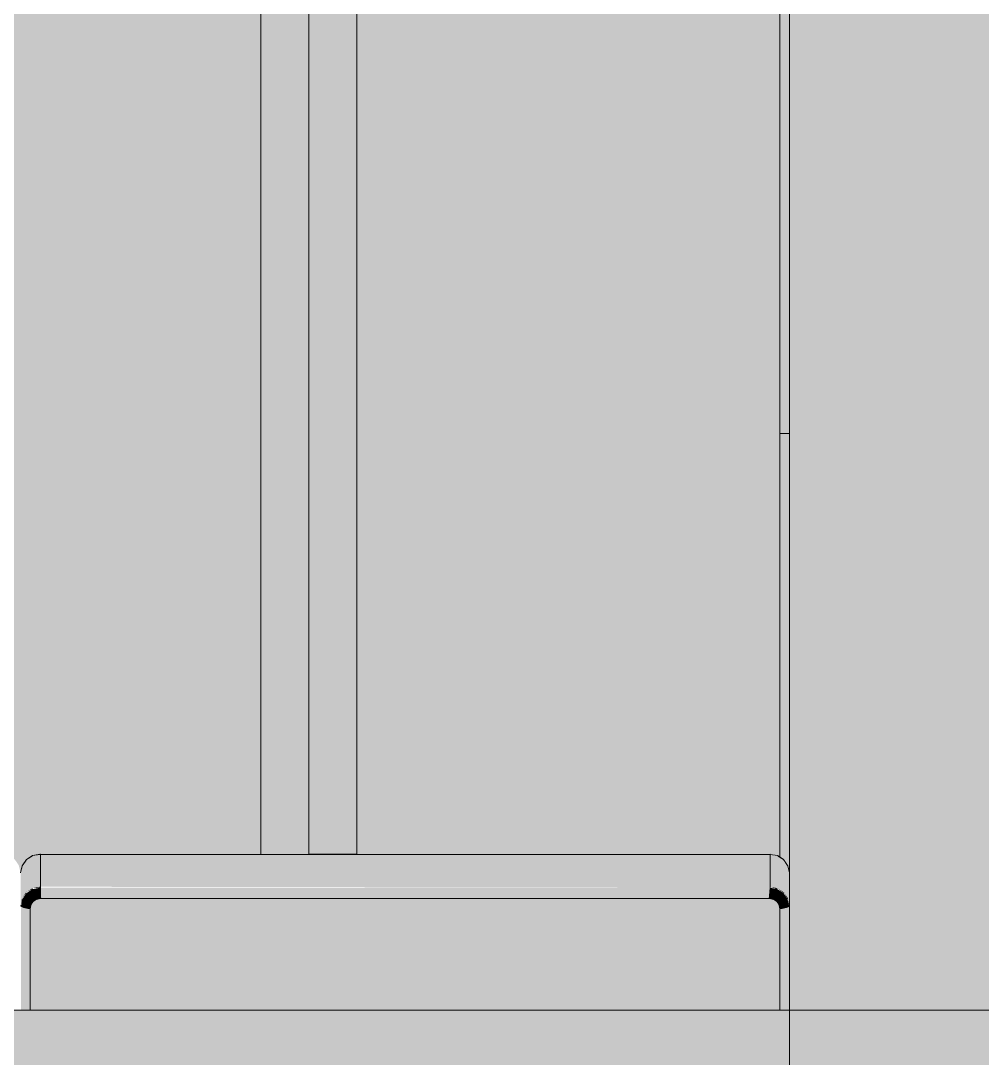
# Model space of a CAD drawing. Header units: centimetres. Extents: x -4381 to 5639, y -3920 to 4826.
# Drawn here: x 75.817 to 76.818, y 10.568 to 11.647 of the extents above; entities that cross this region are included whole.
import ezdxf
from ezdxf.xclip import XClip

# ---------------------------------------------------------------- set-up
doc = ezdxf.new("R2010")
doc.units = ezdxf.units.CM
doc.header["$MEASUREMENT"] = 0
doc.header["$XCLIPFRAME"] = 0
doc.set_wipeout_variables(frame=1)
doc.linetypes.add('Wipeout_Contour', pattern=[100, 0, -100])
for name, color, linetype in [('01- MOBILIER', 7, 'Continuous'), ('Dalles', 7, 'Continuous'), ('Drawing & Figure', 7, 'Continuous'), ('Structural - Bearing', 7, 'Continuous')]:
    doc.layers.add(name, color=color, linetype=linetype)
for name, color, linetype, lineweight in [('01- MOBILIER_Pen_No__1', 7, 'Continuous', 5), ('01- MOBILIER_Pen_No__101', 252, 'Continuous', 5), ('01- MOBILIER_Pen_No__18', 9, 'Continuous', 5), ('01- MOBILIER_Pen_No__2', 8, 'Continuous', 5), ('01- MOBILIER_Pen_No__7', 7, 'Continuous', 5), ('0_Pen_No__1', 7, 'Continuous', 5), ('0_Pen_No__2', 8, 'Continuous', 5), ('Dalles_Pen_No__1', 7, 'Continuous', 5), ('Structural - Bearing_Pen_No__1', 7, 'Continuous', 5), ('Structural - Bearing_Pen_No__18', 9, 'Continuous', 5)]:
    doc.layers.add(name, color=color, linetype=linetype, lineweight=lineweight)
for name, color, linetype, lineweight, true_color in [('01- MOBILIER_Pen_No__102', 7, 'Continuous', 5, 0xcccccc), ('01- MOBILIER_Pen_No__119', 7, 'Continuous', 5, 0xdecbcb), ('01- MOBILIER_Pen_No__186', 7, 'Continuous', 5, 0xe8e8e8), ('01- MOBILIER_Pen_No__62', 7, 'Continuous', 5, 0xaaaaaa), ('Dalles_Pen_No__178', 7, 'Continuous', 5, 0xbda888), ('Structural - Bearing_Pen_No__102', 7, 'Continuous', 5, 0xcccccc), ('Structural - Bearing_Pen_No__112', 7, 'Continuous', 5, 0xd5aaaa), ('Structural - Bearing_Pen_No__178', 7, 'Continuous', 5, 0xbda888)]:
    doc.layers.add(name, color=color, linetype=linetype, lineweight=lineweight, true_color=true_color)

# ---------------------------------------------------------------- blocks, each defined once
blk = doc.blocks.new('Drawing_10_10', base_point=(-363.0919, 10.6179))
at = {"color": 254, "linetype": 'Wipeout_Contour', "lineweight": 0, "ltscale": 463.997984}
blk.add_wipeout([(76.6069, 11.2179), (76.6069, 10.7772), (76.6108, 10.7747), (76.615, 10.7685), (76.6169, 10.7606), (76.6169, 11.2179)], dxfattribs=at).dxf.layer = '01- MOBILIER'
at = {"color": 254, "linetype": 'Wipeout_Contour', "lineweight": 0, "ltscale": 306.311475}
blk.add_wipeout([(75.8184, 10.7512), (75.8184, 10.768), (75.8169, 10.7606), (75.8169, 10.7438)], dxfattribs=at).dxf.layer = '01- MOBILIER'
at = {"color": 254, "linetype": 'Wipeout_Contour', "lineweight": 0, "ltscale": 309.969288}
blk.add_wipeout([(76.9169, 10.6179), (76.6169, 10.6179), (76.6169, 10.5179), (76.9169, 10.5179)], dxfattribs=at).dxf.layer = 'Structural - Bearing'
at = {"layer": '01- MOBILIER_Pen_No__101', "linetype": 'Continuous', "ltscale": 10}
blk.add_hatch(color=256, dxfattribs=at).paths.add_polyline_path([(75.8184, 10.7512), (75.8184, 10.768), (75.8169, 10.7606), (75.8169, 10.7438)])
at = {"layer": '01- MOBILIER_Pen_No__102', "linetype": 'Continuous', "ltscale": 10}
blk.add_hatch(color=256, dxfattribs=at).paths.add_polyline_path([(76.6069, 11.2179), (76.6069, 10.7772), (76.6108, 10.7747), (76.615, 10.7685), (76.6169, 10.7606), (76.6169, 11.2179)])
at = {"layer": 'Structural - Bearing_Pen_No__178', "linetype": 'Continuous', "ltscale": 10}
blk.add_hatch(color=256, dxfattribs=at).paths.add_polyline_path([(76.9169, 10.6179), (76.6169, 10.6179), (76.6169, 10.5179), (76.9169, 10.5179)])
at = {"color": 254, "linetype": 'Wipeout_Contour', "lineweight": 0, "ltscale": 306.327031}
blk.add_wipeout([(75.8227, 10.7574), (75.8227, 10.7742), (75.8184, 10.768), (75.8184, 10.7512)], dxfattribs=at).dxf.layer = '01- MOBILIER'
at = {"layer": '01- MOBILIER_Pen_No__2', "linetype": 'Continuous', "ltscale": 10}
blk.add_hatch(color=256, dxfattribs=at).paths.add_polyline_path([(75.8227, 10.7574), (75.8227, 10.7742), (75.8184, 10.768), (75.8184, 10.7512)])
at = {"color": 254, "linetype": 'Wipeout_Contour', "lineweight": 0, "ltscale": 306.351757}
blk.add_wipeout([(75.8292, 10.7616), (75.8292, 10.7784), (75.8227, 10.7742), (75.8227, 10.7574)], dxfattribs=at).dxf.layer = '01- MOBILIER'
at = {"color": 254, "linetype": 'Wipeout_Contour', "lineweight": 0, "ltscale": 306.302029}
blk.add_wipeout([(75.8184, 10.7512), (75.8169, 10.7438), (75.8169, 10.7269), (75.8184, 10.7343)], dxfattribs=at).dxf.layer = '01- MOBILIER'
at = {"layer": '01- MOBILIER_Pen_No__101', "linetype": 'Continuous', "ltscale": 10}
blk.add_hatch(color=256, dxfattribs=at).paths.add_polyline_path([(75.8184, 10.7512), (75.8169, 10.7438), (75.8169, 10.7269), (75.8184, 10.7343)])
at = {"layer": '01- MOBILIER_Pen_No__62', "linetype": 'Continuous', "ltscale": 10}
blk.add_hatch(color=256, dxfattribs=at).paths.add_polyline_path([(75.8292, 10.7616), (75.8292, 10.7784), (75.8227, 10.7742), (75.8227, 10.7574)])
at = {"color": 254, "linetype": 'Wipeout_Contour', "lineweight": 0, "ltscale": 306.382228}
blk.add_wipeout([(75.8369, 10.7631), (75.8369, 10.7799), (75.8292, 10.7784), (75.8292, 10.7616)], dxfattribs=at).dxf.layer = '01- MOBILIER'
at = {"color": 254, "linetype": 'Wipeout_Contour', "lineweight": 0, "ltscale": 306.31758}
blk.add_wipeout([(75.8227, 10.7574), (75.8184, 10.7512), (75.8184, 10.7343), (75.8227, 10.7406)], dxfattribs=at).dxf.layer = '01- MOBILIER'
at = {"layer": '01- MOBILIER_Pen_No__119', "linetype": 'Continuous', "ltscale": 10}
blk.add_hatch(color=256, dxfattribs=at).paths.add_polyline_path([(75.8369, 10.7631), (75.8369, 10.7799), (75.8292, 10.7784), (75.8292, 10.7616)])
at = {"layer": '01- MOBILIER_Pen_No__2', "linetype": 'Continuous', "ltscale": 10}
blk.add_hatch(color=256, dxfattribs=at).paths.add_polyline_path([(75.8227, 10.7574), (75.8184, 10.7512), (75.8184, 10.7343), (75.8227, 10.7406)])
at = {"layer": '01- MOBILIER_Pen_No__62', "linetype": 'Continuous', "ltscale": 10}
blk.add_hatch(color=256, dxfattribs=at).paths.add_polyline_path([(75.8292, 10.7784), (75.823, 10.7747)])
at = {"color": 254, "linetype": 'Wipeout_Contour', "lineweight": 0, "ltscale": 229.234425}
blk.add_wipeout([(75.8377, 10.7631), (75.8377, 10.7799), (75.8369, 10.7631)], dxfattribs=at).dxf.layer = '01- MOBILIER'
at = {"color": 254, "linetype": 'Wipeout_Contour', "lineweight": 0, "ltscale": 306.342302}
blk.add_wipeout([(75.8292, 10.7616), (75.8227, 10.7574), (75.8227, 10.7406), (75.8292, 10.7448)], dxfattribs=at).dxf.layer = '01- MOBILIER'
at = {"color": 254, "linetype": 'Wipeout_Contour', "lineweight": 0, "ltscale": 229.458822}
blk.add_wipeout([(75.8184, 10.7343), (75.8169, 10.7269), (75.8187, 10.7335)], dxfattribs=at).dxf.layer = '01- MOBILIER'
at = {"layer": '01- MOBILIER_Pen_No__101', "linetype": 'Continuous', "ltscale": 10}
for points in [[(75.8184, 10.7343), (75.8169, 10.7269), (75.8187, 10.7335)], [(75.8169, 10.6179), (75.8172, 10.7262)]]:
    blk.add_hatch(color=256, dxfattribs=at).paths.add_polyline_path(points)
at = {"layer": '01- MOBILIER_Pen_No__186', "linetype": 'Continuous', "ltscale": 10}
blk.add_hatch(color=256, dxfattribs=at).paths.add_polyline_path([(75.8377, 10.7631), (75.8377, 10.7799), (75.8369, 10.7631)])
at = {"layer": '01- MOBILIER_Pen_No__62', "linetype": 'Continuous', "ltscale": 10}
blk.add_hatch(color=256, dxfattribs=at).paths.add_polyline_path([(75.8292, 10.7616), (75.8227, 10.7574), (75.8227, 10.7406), (75.8292, 10.7448)])
at = {"color": 254, "linetype": 'Wipeout_Contour', "lineweight": 0, "ltscale": 307.903838}
blk.add_wipeout([(76.5969, 10.7631), (76.5969, 10.7799), (75.8377, 10.7799), (75.8377, 10.7631)], dxfattribs=at).dxf.layer = '01- MOBILIER'
at = {"color": 254, "linetype": 'Wipeout_Contour', "lineweight": 0, "ltscale": 229.347114}
blk.add_wipeout([(75.8227, 10.7406), (75.8184, 10.7343), (75.823, 10.7397)], dxfattribs=at).dxf.layer = '01- MOBILIER'
at = {"color": 254, "linetype": 'Wipeout_Contour', "lineweight": 0, "ltscale": 306.267992}
blk.add_wipeout([(75.8172, 10.6179), (75.8198, 10.6179), (75.8198, 10.7248), (75.8172, 10.7262)], dxfattribs=at).dxf.layer = '01- MOBILIER'
at = {"layer": '01- MOBILIER_Pen_No__101', "linetype": 'Continuous', "ltscale": 10}
blk.add_hatch(color=256, dxfattribs=at).paths.add_polyline_path([(75.8172, 10.6179), (75.8198, 10.6179), (75.8198, 10.7248), (75.8172, 10.7262)])
at = {"layer": '01- MOBILIER_Pen_No__102', "linetype": 'Continuous', "ltscale": 10}
blk.add_hatch(color=256, dxfattribs=at).paths.add_polyline_path([(75.8369, 10.7799), (75.8294, 10.7788)])
at = {"layer": '01- MOBILIER_Pen_No__186', "linetype": 'Continuous', "ltscale": 10}
blk.add_hatch(color=256, dxfattribs=at).paths.add_polyline_path([(76.5969, 10.7631), (76.5969, 10.7799), (75.8377, 10.7799), (75.8377, 10.7631)])
at = {"layer": '01- MOBILIER_Pen_No__2', "linetype": 'Continuous', "ltscale": 10}
blk.add_hatch(color=256, dxfattribs=at).paths.add_polyline_path([(75.8227, 10.7406), (75.8184, 10.7343), (75.823, 10.7397)])
at = {"color": 254, "linetype": 'Wipeout_Contour', "lineweight": 0, "ltscale": 309.422289}
blk.add_wipeout([(76.6045, 10.7616), (76.6045, 10.7784), (76.5969, 10.7799), (76.5969, 10.7631)], dxfattribs=at).dxf.layer = '01- MOBILIER'
at = {"color": 254, "linetype": 'Wipeout_Contour', "lineweight": 0, "ltscale": 306.372772}
blk.add_wipeout([(75.8369, 10.7631), (75.8292, 10.7616), (75.8292, 10.7448), (75.8369, 10.7463)], dxfattribs=at).dxf.layer = '01- MOBILIER'
at = {"color": 254, "linetype": 'Wipeout_Contour', "lineweight": 0, "ltscale": 306.253565}
blk.add_wipeout([(75.8187, 10.7335), (75.8172, 10.7262), (75.8198, 10.7248), (75.8212, 10.7314)], dxfattribs=at).dxf.layer = '01- MOBILIER'
at = {"layer": '01- MOBILIER_Pen_No__119', "linetype": 'Continuous', "ltscale": 10}
blk.add_hatch(color=256, dxfattribs=at).paths.add_polyline_path([(75.8369, 10.7631), (75.8292, 10.7616), (75.8292, 10.7448), (75.8369, 10.7463)])
at = {"layer": '01- MOBILIER_Pen_No__186', "linetype": 'Continuous', "ltscale": 10}
for points in [[(76.5969, 10.7799), (75.8377, 10.7802)], [(76.6045, 10.7616), (76.6045, 10.7784), (76.5969, 10.7799), (76.5969, 10.7631)], [(75.8377, 10.7631), (75.8369, 10.7463)]]:
    blk.add_hatch(color=256, dxfattribs=at).paths.add_polyline_path(points)
at = {"layer": '01- MOBILIER_Pen_No__2', "linetype": 'Continuous', "ltscale": 10}
blk.add_hatch(color=256, dxfattribs=at).paths.add_polyline_path([(75.8187, 10.7335), (75.8172, 10.7262), (75.8198, 10.7248), (75.8212, 10.7314)])
at = {"color": 254, "linetype": 'Wipeout_Contour', "lineweight": 0, "ltscale": 309.447427}
blk.add_wipeout([(76.611, 10.7574), (76.611, 10.7742), (76.6045, 10.7784), (76.6045, 10.7616)], dxfattribs=at).dxf.layer = '01- MOBILIER'
at = {"color": 254, "linetype": 'Wipeout_Contour', "lineweight": 0, "ltscale": 307.894431}
blk.add_wipeout([(76.5969, 10.7631), (75.8377, 10.7631), (75.8377, 10.7463), (76.5969, 10.7463)], dxfattribs=at).dxf.layer = '01- MOBILIER'
at = {"color": 254, "linetype": 'Wipeout_Contour', "lineweight": 0, "ltscale": 229.320082}
blk.add_wipeout([(75.8292, 10.7448), (75.8227, 10.7406), (75.8294, 10.7438)], dxfattribs=at).dxf.layer = '01- MOBILIER'
at = {"color": 254, "linetype": 'Wipeout_Contour', "lineweight": 0, "ltscale": 306.282044}
blk.add_wipeout([(75.8243, 10.7237), (75.8198, 10.7248), (75.8198, 10.6179), (75.8243, 10.6179)], dxfattribs=at).dxf.layer = '01- MOBILIER'
at = {"color": 254, "linetype": 'Wipeout_Contour', "lineweight": 0, "ltscale": 308.485777}
blk.add_wipeout([(76.1169, 10.7802), (76.1669, 10.7802), (76.1669, 13.5679), (76.1169, 13.5679)], dxfattribs=at).dxf.layer = 'Structural - Bearing'
at = {"layer": '01- MOBILIER_Pen_No__186', "linetype": 'Continuous', "ltscale": 10}
for points in [[(76.6045, 10.7784), (76.5968, 10.7802)], [(76.611, 10.7574), (76.611, 10.7742), (76.6045, 10.7784), (76.6045, 10.7616)], [(76.5969, 10.7631), (75.8377, 10.7631), (75.8377, 10.7463), (76.5969, 10.7463)]]:
    blk.add_hatch(color=256, dxfattribs=at).paths.add_polyline_path(points)
at = {"layer": '01- MOBILIER_Pen_No__2', "linetype": 'Continuous', "ltscale": 10}
blk.add_hatch(color=256, dxfattribs=at).paths.add_polyline_path([(75.8243, 10.7237), (75.8198, 10.7248), (75.8198, 10.6179), (75.8243, 10.6179)])
at = {"layer": '01- MOBILIER_Pen_No__62', "linetype": 'Continuous', "ltscale": 10}
blk.add_hatch(color=256, dxfattribs=at).paths.add_polyline_path([(75.8292, 10.7448), (75.8227, 10.7406), (75.8294, 10.7438)])
at = {"layer": 'Structural - Bearing_Pen_No__18', "linetype": 'Continuous', "ltscale": 10}
blk.add_hatch(color=256, dxfattribs=at).paths.add_polyline_path([(76.1169, 10.7802), (76.1669, 10.7802), (76.1669, 13.5679), (76.1169, 13.5679)])
at = {"color": 254, "linetype": 'Wipeout_Contour', "lineweight": 0, "ltscale": 309.465346}
blk.add_wipeout([(76.6154, 10.7512), (76.6154, 10.768), (76.611, 10.7742), (76.611, 10.7574)], dxfattribs=at).dxf.layer = '01- MOBILIER'
at = {"color": 254, "linetype": 'Wipeout_Contour', "lineweight": 0, "ltscale": 309.412926}
blk.add_wipeout([(76.6045, 10.7616), (76.5969, 10.7631), (76.5969, 10.7463), (76.6045, 10.7448)], dxfattribs=at).dxf.layer = '01- MOBILIER'
at = {"color": 254, "linetype": 'Wipeout_Contour', "lineweight": 0, "ltscale": 229.263898}
blk.add_wipeout([(75.8369, 10.7463), (75.8292, 10.7448), (75.8369, 10.7453)], dxfattribs=at).dxf.layer = '01- MOBILIER'
at = {"color": 254, "linetype": 'Wipeout_Contour', "lineweight": 0, "ltscale": 308.270903}
blk.add_wipeout([(76.0669, 10.7802), (76.1169, 10.7802), (76.1169, 13.5179), (76.0669, 13.5179)], dxfattribs=at).dxf.layer = 'Structural - Bearing'
at = {"layer": '01- MOBILIER_Pen_No__119', "linetype": 'Continuous', "ltscale": 10}
blk.add_hatch(color=256, dxfattribs=at).paths.add_polyline_path([(75.8369, 10.7463), (75.8292, 10.7448), (75.8369, 10.7453)])
at = {"layer": '01- MOBILIER_Pen_No__186', "linetype": 'Continuous', "ltscale": 10}
for points in [[(76.611, 10.7742), (76.6044, 10.7788)], [(76.6154, 10.7512), (76.6154, 10.768), (76.611, 10.7742), (76.611, 10.7574)], [(76.6045, 10.7616), (76.5969, 10.7631), (76.5969, 10.7463), (76.6045, 10.7448)]]:
    blk.add_hatch(color=256, dxfattribs=at).paths.add_polyline_path(points)
at = {"layer": 'Structural - Bearing_Pen_No__18', "linetype": 'Continuous', "ltscale": 10}
blk.add_hatch(color=256, dxfattribs=at).paths.add_polyline_path([(76.0669, 10.7802), (76.1169, 10.7802), (76.1169, 13.5179), (76.0669, 13.5179)])
at = {"color": 254, "linetype": 'Wipeout_Contour', "lineweight": 0, "ltscale": 309.472911}
blk.add_wipeout([(76.6169, 10.7438), (76.6169, 10.7606), (76.6154, 10.768), (76.6154, 10.7512)], dxfattribs=at).dxf.layer = '01- MOBILIER'
at = {"color": 254, "linetype": 'Wipeout_Contour', "lineweight": 0, "ltscale": 306.210548}
blk.add_wipeout([(75.823, 10.7397), (75.8187, 10.7335), (75.8212, 10.7314), (75.8249, 10.7367)], dxfattribs=at).dxf.layer = '01- MOBILIER'
at = {"color": 254, "linetype": 'Wipeout_Contour', "lineweight": 0, "ltscale": 230.867372}
blk.add_wipeout([(76.5969, 10.7463), (75.8377, 10.7463), (76.5968, 10.7453)], dxfattribs=at).dxf.layer = '01- MOBILIER'
at = {"color": 254, "linetype": 'Wipeout_Contour', "lineweight": 0, "ltscale": 993.128124}
blk.add_wipeout([(75.1919, 13.5179), (75.1919, 10.7802), (75.7968, 10.7802), (75.8044, 10.7788), (75.8108, 10.7747), (75.815, 10.7685), (75.8169, 10.7606), (75.8184, 10.768), (75.823, 10.7747), (75.8294, 10.7788), (75.8369, 10.7802), (76.0669, 10.7802), (76.0669, 13.5179)], dxfattribs=at).dxf.layer = 'Structural - Bearing'
at = {"layer": '01- MOBILIER_Pen_No__101', "linetype": 'Continuous', "ltscale": 10}
blk.add_hatch(color=256, dxfattribs=at).paths.add_polyline_path([(75.823, 10.7397), (75.8187, 10.7335), (75.8212, 10.7314), (75.8249, 10.7367)])
at = {"layer": '01- MOBILIER_Pen_No__102', "linetype": 'Continuous', "ltscale": 10}
blk.add_hatch(color=256, dxfattribs=at).paths.add_polyline_path([(76.6169, 10.7438), (76.6169, 10.7606), (76.6154, 10.768), (76.6154, 10.7512)])
at = {"layer": '01- MOBILIER_Pen_No__186', "linetype": 'Continuous', "ltscale": 10}
blk.add_hatch(color=256, dxfattribs=at).paths.add_polyline_path([(76.5969, 10.7463), (75.8377, 10.7463), (76.5968, 10.7453)])
at = {"layer": 'Structural - Bearing_Pen_No__102', "linetype": 'Continuous', "ltscale": 10}
blk.add_hatch(color=256, dxfattribs=at).paths.add_polyline_path([(75.1919, 13.5179), (75.1919, 10.7802), (75.7968, 10.7802), (75.8044, 10.7788), (75.8108, 10.7747), (75.815, 10.7685), (75.8169, 10.7606), (75.8184, 10.768), (75.823, 10.7747), (75.8294, 10.7788), (75.8369, 10.7802), (76.0669, 10.7802), (76.0669, 13.5179)])
at = {"layer": '01- MOBILIER_Pen_No__1', "linetype": 'Continuous', "ltscale": 10}
for p in [(75.8169, 10.7606), (75.8187, 10.7685)]:
    blk.add_line(p, (75.8184, 10.768), dxfattribs=at)
at = {"color": 254, "linetype": 'Wipeout_Contour', "lineweight": 0, "ltscale": 309.438069}
blk.add_wipeout([(76.611, 10.7574), (76.6045, 10.7616), (76.6045, 10.7448), (76.611, 10.7406)], dxfattribs=at).dxf.layer = '01- MOBILIER'
at = {"color": 254, "linetype": 'Wipeout_Contour', "lineweight": 0, "ltscale": 306.213162}
blk.add_wipeout([(75.8294, 10.7438), (75.823, 10.7397), (75.8249, 10.7367), (75.8304, 10.7403)], dxfattribs=at).dxf.layer = '01- MOBILIER'
at = {"color": 254, "linetype": 'Wipeout_Contour', "lineweight": 0, "ltscale": 761.862619}
blk.add_wipeout([(73.1769, 14.1179), (73.1769, 11.3679), (74.1669, 11.3679), (74.1669, 13.6179), (76.1669, 13.6179), (76.1669, 10.7802), (76.5968, 10.7802), (76.6044, 10.7788), (76.6069, 10.7772), (76.6069, 14.1179)], dxfattribs=at).dxf.layer = 'Structural - Bearing'
at = {"layer": '01- MOBILIER_Pen_No__18', "linetype": 'Continuous', "ltscale": 10}
blk.add_hatch(color=256, dxfattribs=at).paths.add_polyline_path([(75.8294, 10.7438), (75.823, 10.7397), (75.8249, 10.7367), (75.8304, 10.7403)])
at = {"layer": '01- MOBILIER_Pen_No__186', "linetype": 'Continuous', "ltscale": 10}
blk.add_hatch(color=256, dxfattribs=at).paths.add_polyline_path([(76.611, 10.7574), (76.6045, 10.7616), (76.6045, 10.7448), (76.611, 10.7406)])
at = {"layer": 'Structural - Bearing_Pen_No__112', "linetype": 'Continuous', "ltscale": 10}
blk.add_hatch(color=256, dxfattribs=at).paths.add_polyline_path([(73.1769, 14.1179), (73.1769, 11.3679), (74.1669, 11.3679), (74.1669, 13.6179), (76.1669, 13.6179), (76.1669, 10.7802), (76.5968, 10.7802), (76.6044, 10.7788), (76.6069, 10.7772), (76.6069, 14.1179)])
at = {"layer": '01- MOBILIER_Pen_No__1', "linetype": 'Continuous', "ltscale": 10}
for p, q in [((75.8184, 10.768), (75.823, 10.7747)), ((75.823, 10.7747), (75.8294, 10.7788)), ((75.8294, 10.7788), (75.8369, 10.7802)), ((75.8369, 10.7802), (75.8377, 10.7802)), ((75.8377, 10.7802), (75.8377, 10.7799)), ((75.8377, 10.7799), (76.5968, 10.7802)), ((75.8377, 10.7799), (75.8377, 10.7631)), ((76.5968, 10.7802), (76.5969, 10.7799)), ((76.5969, 10.7799), (76.5969, 10.7631)), ((76.5969, 10.7799), (76.6044, 10.7788)), ((76.6044, 10.7788), (76.6108, 10.7747))]:
    blk.add_line(p, q, dxfattribs=at)
at = {"layer": 'Structural - Bearing_Pen_No__1', "linetype": 'Continuous', "ltscale": 10}
for p, q in [((76.1669, 10.7802), (76.1669, 13.6179)), ((76.0669, 10.7802), (76.0669, 13.5179)), ((76.1169, 13.5179), (76.1169, 10.7802))]:
    blk.add_line(p, q, dxfattribs=at)
at = {"color": 254, "linetype": 'Wipeout_Contour', "lineweight": 0, "ltscale": 309.455993}
blk.add_wipeout([(76.6154, 10.7512), (76.611, 10.7574), (76.611, 10.7406), (76.6154, 10.7343)], dxfattribs=at).dxf.layer = '01- MOBILIER'
at = {"color": 254, "linetype": 'Wipeout_Contour', "lineweight": 0, "ltscale": 306.266858}
blk.add_wipeout([(75.8369, 10.7453), (75.8294, 10.7438), (75.8304, 10.7403), (75.8372, 10.7416)], dxfattribs=at).dxf.layer = '01- MOBILIER'
at = {"color": 254, "linetype": 'Wipeout_Contour', "lineweight": 0, "ltscale": 231.566092}
blk.add_wipeout([(76.6045, 10.7448), (76.5969, 10.7463), (76.6044, 10.7438)], dxfattribs=at).dxf.layer = '01- MOBILIER'
at = {"color": 254, "linetype": 'Wipeout_Contour', "lineweight": 0, "ltscale": 306.245989}
blk.add_wipeout([(75.8212, 10.7314), (75.8198, 10.7248), (75.8243, 10.7237), (75.8254, 10.729)], dxfattribs=at).dxf.layer = '01- MOBILIER'
at = {"layer": '01- MOBILIER_Pen_No__186', "linetype": 'Continuous', "ltscale": 10}
for points in [[(76.6154, 10.7512), (76.611, 10.7574), (76.611, 10.7406), (76.6154, 10.7343)], [(75.8369, 10.7453), (75.8294, 10.7438), (75.8304, 10.7403), (75.8372, 10.7416)], [(75.8377, 10.7453), (75.8372, 10.7416)], [(76.6045, 10.7448), (76.5969, 10.7463), (76.6044, 10.7438)]]:
    blk.add_hatch(color=256, dxfattribs=at).paths.add_polyline_path(points)
at = {"layer": '01- MOBILIER_Pen_No__2', "linetype": 'Continuous', "ltscale": 10}
blk.add_hatch(color=256, dxfattribs=at).paths.add_polyline_path([(75.8212, 10.7314), (75.8198, 10.7248), (75.8243, 10.7237), (75.8254, 10.729)])
at = {"color": 254, "linetype": 'Wipeout_Contour', "lineweight": 0, "ltscale": 309.463564}
blk.add_wipeout([(76.6169, 10.7438), (76.6154, 10.7512), (76.6154, 10.7343), (76.6169, 10.7269)], dxfattribs=at).dxf.layer = '01- MOBILIER'
at = {"color": 254, "linetype": 'Wipeout_Contour', "lineweight": 0, "ltscale": 307.888189}
blk.add_wipeout([(76.5968, 10.7453), (75.8377, 10.7453), (75.8377, 10.7416), (76.5966, 10.7416)], dxfattribs=at).dxf.layer = '01- MOBILIER'
at = {"color": 254, "linetype": 'Wipeout_Contour', "lineweight": 0, "ltscale": 306.158399}
blk.add_wipeout([(75.8249, 10.7367), (75.8212, 10.7314), (75.8254, 10.729), (75.8281, 10.7329)], dxfattribs=at).dxf.layer = '01- MOBILIER'
at = {"layer": '01- MOBILIER_Pen_No__101', "linetype": 'Continuous', "ltscale": 10}
blk.add_hatch(color=256, dxfattribs=at).paths.add_polyline_path([(75.8249, 10.7367), (75.8212, 10.7314), (75.8254, 10.729), (75.8281, 10.7329)])
at = {"layer": '01- MOBILIER_Pen_No__102', "linetype": 'Continuous', "ltscale": 10}
blk.add_hatch(color=256, dxfattribs=at).paths.add_polyline_path([(76.6169, 10.7438), (76.6154, 10.7512), (76.6154, 10.7343), (76.6169, 10.7269)])
at = {"layer": '01- MOBILIER_Pen_No__186', "linetype": 'Continuous', "ltscale": 10}
blk.add_hatch(color=256, dxfattribs=at).paths.add_polyline_path([(76.5968, 10.7453), (75.8377, 10.7453), (75.8377, 10.7416), (76.5966, 10.7416)])
at = {"layer": '01- MOBILIER_Pen_No__1', "linetype": 'Continuous', "ltscale": 10}
blk.add_line((75.8169, 10.7269), (75.8172, 10.7262), dxfattribs=at)
at = {"color": 254, "linetype": 'Wipeout_Contour', "lineweight": 0, "ltscale": 306.123914}
blk.add_wipeout([(75.8304, 10.7403), (75.8249, 10.7367), (75.8281, 10.7329), (75.8321, 10.7355)], dxfattribs=at).dxf.layer = '01- MOBILIER'
at = {"color": 254, "linetype": 'Wipeout_Contour', "lineweight": 0, "ltscale": 231.574952}
blk.add_wipeout([(76.611, 10.7406), (76.6045, 10.7448), (76.6108, 10.7397)], dxfattribs=at).dxf.layer = '01- MOBILIER'
at = {"color": 254, "linetype": 'Wipeout_Contour', "lineweight": 0, "ltscale": 306.296892}
blk.add_wipeout([(75.8243, 10.6179), (75.8269, 10.6179), (75.8269, 10.7234), (75.8243, 10.7237)], dxfattribs=at).dxf.layer = '01- MOBILIER'
at = {"layer": '01- MOBILIER', "linetype": 'Continuous', "lineweight": 0, "ltscale": 10, "true_color": 0xffffff}
blk.add_hatch(color=7, dxfattribs=at).paths.add_polyline_path([(76.611, 10.7406), (76.6045, 10.7448), (76.6108, 10.7397)])
at = {"layer": '01- MOBILIER_Pen_No__101', "linetype": 'Continuous', "ltscale": 10}
blk.add_hatch(color=256, dxfattribs=at).paths.add_polyline_path([(75.8243, 10.6179), (75.8269, 10.6179), (75.8269, 10.7234), (75.8243, 10.7237)])
at = {"layer": '01- MOBILIER_Pen_No__62', "linetype": 'Continuous', "ltscale": 10}
blk.add_hatch(color=256, dxfattribs=at).paths.add_polyline_path([(75.8304, 10.7403), (75.8249, 10.7367), (75.8281, 10.7329), (75.8321, 10.7355)])
at = {"color": 254, "linetype": 'Wipeout_Contour', "lineweight": 0, "ltscale": 306.183372}
blk.add_wipeout([(75.8372, 10.7416), (75.8304, 10.7403), (75.8321, 10.7355), (75.8376, 10.7366)], dxfattribs=at).dxf.layer = '01- MOBILIER'
at = {"color": 254, "linetype": 'Wipeout_Contour', "lineweight": 0, "ltscale": 309.494999}
blk.add_wipeout([(76.6044, 10.7438), (76.5968, 10.7453), (76.5966, 10.7416), (76.6034, 10.7403)], dxfattribs=at).dxf.layer = '01- MOBILIER'
at = {"color": 254, "linetype": 'Wipeout_Contour', "lineweight": 0, "ltscale": 231.614655}
blk.add_wipeout([(76.6154, 10.7343), (76.611, 10.7406), (76.615, 10.7335)], dxfattribs=at).dxf.layer = '01- MOBILIER'
at = {"color": 254, "linetype": 'Wipeout_Contour', "lineweight": 0, "ltscale": 306.269072}
blk.add_wipeout([(75.8254, 10.729), (75.8243, 10.7237), (75.8269, 10.7234), (75.8278, 10.728)], dxfattribs=at).dxf.layer = '01- MOBILIER'
at = {"layer": '01- MOBILIER_Pen_No__101', "linetype": 'Continuous', "ltscale": 10}
blk.add_hatch(color=256, dxfattribs=at).paths.add_polyline_path([(75.8254, 10.729), (75.8243, 10.7237), (75.8269, 10.7234), (75.8278, 10.728)])
at = {"layer": '01- MOBILIER_Pen_No__102', "linetype": 'Continuous', "ltscale": 10}
for points in [[(75.8372, 10.7416), (75.8304, 10.7403), (75.8321, 10.7355), (75.8376, 10.7366)], [(75.8377, 10.7416), (75.8376, 10.7366)]]:
    blk.add_hatch(color=256, dxfattribs=at).paths.add_polyline_path(points)
at = {"layer": '01- MOBILIER_Pen_No__186', "linetype": 'Continuous', "ltscale": 10}
for points in [[(76.6044, 10.7438), (76.5968, 10.7453), (76.5966, 10.7416), (76.6034, 10.7403)], [(76.6154, 10.7343), (76.611, 10.7406), (76.615, 10.7335)]]:
    blk.add_hatch(color=256, dxfattribs=at).paths.add_polyline_path(points)
at = {"layer": '01- MOBILIER_Pen_No__1', "linetype": 'Continuous', "ltscale": 10}
blk.add_line((75.8198, 10.7248), (75.8172, 10.7262), dxfattribs=at)
at = {"color": 254, "linetype": 'Wipeout_Contour', "lineweight": 0, "ltscale": 307.885325}
blk.add_wipeout([(76.5966, 10.7416), (75.8377, 10.7416), (75.8377, 10.7366), (76.5962, 10.7366)], dxfattribs=at).dxf.layer = '01- MOBILIER'
at = {"color": 254, "linetype": 'Wipeout_Contour', "lineweight": 0, "ltscale": 306.189848}
blk.add_wipeout([(75.8281, 10.7329), (75.8254, 10.729), (75.8278, 10.728), (75.8299, 10.731)], dxfattribs=at).dxf.layer = '01- MOBILIER'
at = {"color": 254, "linetype": 'Wipeout_Contour', "lineweight": 0, "ltscale": 231.763991}
blk.add_wipeout([(76.6169, 10.7269), (76.6154, 10.7343), (76.6165, 10.7262)], dxfattribs=at).dxf.layer = '01- MOBILIER'
at = {"layer": '01- MOBILIER_Pen_No__101', "linetype": 'Continuous', "ltscale": 10}
blk.add_hatch(color=256, dxfattribs=at).paths.add_polyline_path([(75.8281, 10.7329), (75.8254, 10.729), (75.8278, 10.728), (75.8299, 10.731)])
at = {"layer": '01- MOBILIER_Pen_No__102', "linetype": 'Continuous', "ltscale": 10}
blk.add_hatch(color=256, dxfattribs=at).paths.add_polyline_path([(76.5966, 10.7416), (75.8377, 10.7416), (75.8377, 10.7366), (76.5962, 10.7366)])
at = {"layer": '01- MOBILIER_Pen_No__119', "linetype": 'Continuous', "ltscale": 10}
blk.add_hatch(color=256, dxfattribs=at).paths.add_polyline_path([(76.6169, 10.7269), (76.6154, 10.7343), (76.6165, 10.7262)])
at = {"layer": '01- MOBILIER_Pen_No__1', "linetype": 'Continuous', "ltscale": 10}
for p, q in [((75.8377, 10.7463), (75.8377, 10.7631)), ((75.8377, 10.7453), (75.8377, 10.7463))]:
    blk.add_line(p, q, dxfattribs=at)
at = {"color": 254, "linetype": 'Wipeout_Contour', "lineweight": 0, "ltscale": 309.530946}
blk.add_wipeout([(76.6108, 10.7397), (76.6044, 10.7438), (76.6034, 10.7403), (76.6089, 10.7367)], dxfattribs=at).dxf.layer = '01- MOBILIER'
at = {"color": 254, "linetype": 'Wipeout_Contour', "lineweight": 0, "ltscale": 306.165136}
blk.add_wipeout([(75.8321, 10.7355), (75.8281, 10.7329), (75.8299, 10.731), (75.8331, 10.7331)], dxfattribs=at).dxf.layer = '01- MOBILIER'
at = {"color": 254, "linetype": 'Wipeout_Contour', "lineweight": 0, "ltscale": 232.644658}
blk.add_wipeout([(76.6165, 10.7258), (76.6165, 10.6179), (76.6169, 10.7265)], dxfattribs=at).dxf.layer = '01- MOBILIER'
at = {"layer": '01- MOBILIER', "linetype": 'Continuous', "lineweight": 0, "ltscale": 10, "true_color": 0xffffff}
blk.add_hatch(color=7, dxfattribs=at).paths.add_polyline_path([(76.6108, 10.7397), (76.6044, 10.7438), (76.6034, 10.7403), (76.6089, 10.7367)])
at = {"layer": '01- MOBILIER_Pen_No__18', "linetype": 'Continuous', "ltscale": 10}
blk.add_hatch(color=256, dxfattribs=at).paths.add_polyline_path([(76.6165, 10.7258), (76.6165, 10.6179), (76.6169, 10.7265)])
at = {"layer": '01- MOBILIER_Pen_No__62', "linetype": 'Continuous', "ltscale": 10}
blk.add_hatch(color=256, dxfattribs=at).paths.add_polyline_path([(75.8321, 10.7355), (75.8281, 10.7329), (75.8299, 10.731), (75.8331, 10.7331)])
at = {"color": 254, "linetype": 'Wipeout_Contour', "lineweight": 0, "ltscale": 309.571436}
blk.add_wipeout([(76.6034, 10.7403), (76.5966, 10.7416), (76.5962, 10.7366), (76.6016, 10.7355)], dxfattribs=at).dxf.layer = '01- MOBILIER'
at = {"color": 254, "linetype": 'Wipeout_Contour', "lineweight": 0, "ltscale": 309.523075}
blk.add_wipeout([(76.615, 10.7335), (76.6108, 10.7397), (76.6089, 10.7367), (76.6126, 10.7314)], dxfattribs=at).dxf.layer = '01- MOBILIER'
at = {"color": 254, "linetype": 'Wipeout_Contour', "lineweight": 0, "ltscale": 382.406198}
blk.add_wipeout([(75.8376, 10.7366), (75.8321, 10.7355), (75.8331, 10.7331), (75.8379, 10.734), (75.8377, 10.7359)], dxfattribs=at).dxf.layer = '01- MOBILIER'
at = {"layer": '01- MOBILIER_Pen_No__119', "linetype": 'Continuous', "ltscale": 10}
blk.add_hatch(color=256, dxfattribs=at).paths.add_polyline_path([(76.6034, 10.7403), (76.5966, 10.7416), (76.5962, 10.7366), (76.6016, 10.7355)])
at = {"layer": '01- MOBILIER_Pen_No__186', "linetype": 'Continuous', "ltscale": 10}
blk.add_hatch(color=256, dxfattribs=at).paths.add_polyline_path([(76.615, 10.7335), (76.6108, 10.7397), (76.6089, 10.7367), (76.6126, 10.7314)])
at = {"layer": '01- MOBILIER_Pen_No__62', "linetype": 'Continuous', "ltscale": 10}
blk.add_hatch(color=256, dxfattribs=at).paths.add_polyline_path([(75.8376, 10.7366), (75.8321, 10.7355), (75.8331, 10.7331), (75.8379, 10.734), (75.8377, 10.7359)])
at = {"layer": '01- MOBILIER_Pen_No__1', "linetype": 'Continuous', "ltscale": 10}
blk.add_line((76.5969, 10.7463), (76.5969, 10.7631), dxfattribs=at)
at = {"color": 254, "linetype": 'Wipeout_Contour', "lineweight": 0, "ltscale": 307.882222}
blk.add_wipeout([(76.5962, 10.7366), (75.8377, 10.7366), (75.8379, 10.734), (76.5959, 10.734)], dxfattribs=at).dxf.layer = '01- MOBILIER'
at = {"color": 254, "linetype": 'Wipeout_Contour', "lineweight": 0, "ltscale": 309.478695}
blk.add_wipeout([(76.6165, 10.7262), (76.615, 10.7335), (76.6126, 10.7314), (76.614, 10.7248)], dxfattribs=at).dxf.layer = '01- MOBILIER'
at = {"layer": '01- MOBILIER_Pen_No__119', "linetype": 'Continuous', "ltscale": 10}
blk.add_hatch(color=256, dxfattribs=at).paths.add_polyline_path([(76.6165, 10.7262), (76.615, 10.7335), (76.6126, 10.7314), (76.614, 10.7248)])
at = {"layer": '01- MOBILIER_Pen_No__62', "linetype": 'Continuous', "ltscale": 10}
blk.add_hatch(color=256, dxfattribs=at).paths.add_polyline_path([(76.5962, 10.7366), (75.8377, 10.7366), (75.8379, 10.734), (76.5959, 10.734)])
at = {"layer": '01- MOBILIER_Pen_No__1', "linetype": 'Continuous', "ltscale": 10}
blk.add_line((75.8377, 10.7416), (75.8377, 10.7453), dxfattribs=at)
at = {"color": 254, "linetype": 'Wipeout_Contour', "lineweight": 0, "ltscale": 309.601645}
blk.add_wipeout([(76.6089, 10.7367), (76.6034, 10.7403), (76.6016, 10.7355), (76.6057, 10.7329)], dxfattribs=at).dxf.layer = '01- MOBILIER'
at = {"color": 254, "linetype": 'Wipeout_Contour', "lineweight": 0, "ltscale": 309.424342}
blk.add_wipeout([(76.614, 10.7247), (76.614, 10.6179), (76.6165, 10.6179), (76.6165, 10.7258)], dxfattribs=at).dxf.layer = '01- MOBILIER'
at = {"layer": '01- MOBILIER_Pen_No__119', "linetype": 'Continuous', "ltscale": 10}
blk.add_hatch(color=256, dxfattribs=at).paths.add_polyline_path([(76.6089, 10.7367), (76.6034, 10.7403), (76.6016, 10.7355), (76.6057, 10.7329)])
at = {"layer": '01- MOBILIER_Pen_No__18', "linetype": 'Continuous', "ltscale": 10}
blk.add_hatch(color=256, dxfattribs=at).paths.add_polyline_path([(76.614, 10.7247), (76.614, 10.6179), (76.6165, 10.6179), (76.6165, 10.7258)])
at = {"layer": '01- MOBILIER_Pen_No__1', "linetype": 'Continuous', "ltscale": 10}
blk.add_line((76.5968, 10.7453), (76.5969, 10.7463), dxfattribs=at)
at = {"color": 254, "linetype": 'Wipeout_Contour', "lineweight": 0, "ltscale": 309.54741}
blk.add_wipeout([(76.6126, 10.7314), (76.6089, 10.7367), (76.6057, 10.7329), (76.6084, 10.729)], dxfattribs=at).dxf.layer = '01- MOBILIER'
at = {"layer": '01- MOBILIER_Pen_No__119', "linetype": 'Continuous', "ltscale": 10}
blk.add_hatch(color=256, dxfattribs=at).paths.add_polyline_path([(76.6126, 10.7314), (76.6089, 10.7367), (76.6057, 10.7329), (76.6084, 10.729)])
at = {"color": 254, "linetype": 'Wipeout_Contour', "lineweight": 0, "ltscale": 309.516447}
blk.add_wipeout([(76.6016, 10.7355), (76.5962, 10.7366), (76.5959, 10.734), (76.6006, 10.7331)], dxfattribs=at).dxf.layer = '01- MOBILIER'
at = {"color": 254, "linetype": 'Wipeout_Contour', "lineweight": 0, "ltscale": 386.594962}
blk.add_wipeout([(76.614, 10.7248), (76.6126, 10.7314), (76.6084, 10.729), (76.6095, 10.7237), (76.6121, 10.7244)], dxfattribs=at).dxf.layer = '01- MOBILIER'
at = {"layer": '01- MOBILIER_Pen_No__18', "linetype": 'Continuous', "ltscale": 10}
blk.add_hatch(color=256, dxfattribs=at).paths.add_polyline_path([(76.614, 10.7248), (76.6126, 10.7314), (76.6084, 10.729), (76.6095, 10.7237), (76.6121, 10.7244)])
at = {"layer": '01- MOBILIER_Pen_No__62', "linetype": 'Continuous', "ltscale": 10}
blk.add_hatch(color=256, dxfattribs=at).paths.add_polyline_path([(76.6016, 10.7355), (76.5962, 10.7366), (76.5959, 10.734), (76.6006, 10.7331)])
at = {"layer": '01- MOBILIER_Pen_No__1', "linetype": 'Continuous', "ltscale": 10}
blk.add_line((76.5966, 10.7416), (76.5968, 10.7453), dxfattribs=at)
at = {"color": 254, "linetype": 'Wipeout_Contour', "lineweight": 0, "ltscale": 309.558709}
blk.add_wipeout([(76.6057, 10.7329), (76.6016, 10.7355), (76.6006, 10.7331), (76.6038, 10.731)], dxfattribs=at).dxf.layer = '01- MOBILIER'
at = {"color": 254, "linetype": 'Wipeout_Contour', "lineweight": 0, "ltscale": 386.750447}
blk.add_wipeout([(76.6095, 10.7237), (76.6095, 10.6179), (76.614, 10.6179), (76.614, 10.7247), (76.6121, 10.7244)], dxfattribs=at).dxf.layer = '01- MOBILIER'
at = {"layer": '01- MOBILIER_Pen_No__18', "linetype": 'Continuous', "ltscale": 10}
blk.add_hatch(color=256, dxfattribs=at).paths.add_polyline_path([(76.6095, 10.7237), (76.6095, 10.6179), (76.614, 10.6179), (76.614, 10.7247), (76.6121, 10.7244)])
at = {"layer": '01- MOBILIER_Pen_No__62', "linetype": 'Continuous', "ltscale": 10}
blk.add_hatch(color=256, dxfattribs=at).paths.add_polyline_path([(76.6057, 10.7329), (76.6016, 10.7355), (76.6006, 10.7331), (76.6038, 10.731)])
at = {"color": 254, "linetype": 'Wipeout_Contour', "lineweight": 0, "ltscale": 309.519654}
blk.add_wipeout([(76.6084, 10.729), (76.6057, 10.7329), (76.6038, 10.731), (76.6059, 10.728)], dxfattribs=at).dxf.layer = '01- MOBILIER'
at = {"color": 254, "linetype": 'Wipeout_Contour', "lineweight": 0, "ltscale": 2326.578214}
blk.add_wipeout([(76.6169, 10.6179), (77.1669, 10.6179), (77.1669, 13.6179), (79.1669, 13.6179), (79.1669, 10.6179), (80.0766, 10.6179), (80.0766, 10.9679), (80.0866, 10.9679), (80.0866, 11.1835), (80.2669, 11.1835), (80.2669, 13.6179), (83.2669, 13.6179), (83.2669, 10.6179), (83.5766, 10.6179), (83.5766, 10.9679), (83.5866, 10.9679), (83.5866, 11.1835), (84.2166, 11.1835), (84.2166, 10.9679), (84.2266, 10.9679), (84.2266, 10.6179), (84.3669, 10.6179), (84.3669, 13.6179), (87.3669, 13.6179), (87.3669, 10.6179), (87.9669, 10.6179), (87.9669, 13.7179), (76.6169, 13.7179)], dxfattribs=at).dxf.layer = 'Structural - Bearing'
at = {"layer": '01- MOBILIER_Pen_No__62', "linetype": 'Continuous', "ltscale": 10}
blk.add_hatch(color=256, dxfattribs=at).paths.add_polyline_path([(76.6084, 10.729), (76.6057, 10.7329), (76.6038, 10.731), (76.6059, 10.728)])
at = {"layer": 'Structural - Bearing_Pen_No__112', "linetype": 'Continuous', "ltscale": 10}
blk.add_hatch(color=256, dxfattribs=at).paths.add_polyline_path([(76.6169, 10.6179), (77.1669, 10.6179), (77.1669, 13.6179), (79.1669, 13.6179), (79.1669, 10.6179), (80.0766, 10.6179), (80.0766, 10.9679), (80.0866, 10.9679), (80.0866, 11.1835), (80.2669, 11.1835), (80.2669, 13.6179), (83.2669, 13.6179), (83.2669, 10.6179), (83.5766, 10.6179), (83.5766, 10.9679), (83.5866, 10.9679), (83.5866, 11.1835), (84.2166, 11.1835), (84.2166, 10.9679), (84.2266, 10.9679), (84.2266, 10.6179), (84.3669, 10.6179), (84.3669, 13.6179), (87.3669, 13.6179), (87.3669, 10.6179), (87.9669, 10.6179), (87.9669, 13.7179), (76.6169, 13.7179)])
at = {"layer": '01- MOBILIER_Pen_No__1', "linetype": 'Continuous', "ltscale": 10}
for p, q in [((76.6108, 10.7747), (76.615, 10.7685)), ((76.615, 10.7685), (76.6154, 10.768)), ((76.6154, 10.768), (76.6169, 10.7606)), ((76.6169, 10.7606), (76.6169, 10.7438)), ((76.6169, 10.7269), (76.6169, 10.7438)), ((76.6169, 10.7269), (76.6169, 10.7265)), ((76.6165, 10.7258), (76.6169, 10.7265))]:
    blk.add_line(p, q, dxfattribs=at)
at = {"color": 254, "linetype": 'Wipeout_Contour', "lineweight": 0, "ltscale": 309.448638}
blk.add_wipeout([(76.6095, 10.7237), (76.6084, 10.729), (76.6059, 10.728), (76.6069, 10.7234)], dxfattribs=at).dxf.layer = '01- MOBILIER'
at = {"color": 254, "linetype": 'Wipeout_Contour', "lineweight": 0, "ltscale": 309.868775}
blk.add_wipeout([(76.6069, 11.7179), (76.6069, 11.2179), (76.6169, 11.2179), (76.6169, 11.7179)], dxfattribs=at).dxf.layer = 'Structural - Bearing'
at = {"layer": '01- MOBILIER_Pen_No__62', "linetype": 'Continuous', "ltscale": 10}
blk.add_hatch(color=256, dxfattribs=at).paths.add_polyline_path([(76.6095, 10.7237), (76.6084, 10.729), (76.6059, 10.728), (76.6069, 10.7234)])
at = {"layer": 'Structural - Bearing_Pen_No__102', "linetype": 'Continuous', "ltscale": 10}
blk.add_hatch(color=256, dxfattribs=at).paths.add_polyline_path([(76.6069, 11.7179), (76.6069, 11.2179), (76.6169, 11.2179), (76.6169, 11.7179)])
at = {"layer": '01- MOBILIER_Pen_No__7', "linetype": 'Continuous', "ltscale": 10}
blk.add_line((76.6169, 11.2179), (76.6069, 11.2179), dxfattribs=at)
at = {"layer": 'Structural - Bearing_Pen_No__1', "linetype": 'Continuous', "ltscale": 10}
for p, q in [((76.6069, 14.1179), (76.6069, 10.7772)), ((76.6169, 10.7606), (76.6169, 13.7179))]:
    blk.add_line(p, q, dxfattribs=at)
at = {"color": 254, "linetype": 'Wipeout_Contour', "lineweight": 0, "ltscale": 309.396957}
blk.add_wipeout([(76.6069, 10.7234), (76.6069, 10.6179), (76.6095, 10.6179), (76.6095, 10.7237)], dxfattribs=at).dxf.layer = '01- MOBILIER'
at = {"layer": '01- MOBILIER_Pen_No__62', "linetype": 'Continuous', "ltscale": 10}
blk.add_hatch(color=256, dxfattribs=at).paths.add_polyline_path([(76.6069, 10.7234), (76.6069, 10.6179), (76.6095, 10.6179), (76.6095, 10.7237)])
at = {"layer": '01- MOBILIER_Pen_No__1', "linetype": 'Continuous', "ltscale": 10}
blk.add_line((76.614, 10.7247), (76.6165, 10.7258), dxfattribs=at)
at = {"color": 254, "linetype": 'Wipeout_Contour', "lineweight": 0, "ltscale": 924.11466}
blk.add_wipeout([(75.8269, 10.7234), (75.8269, 10.6179), (76.6069, 10.6179), (76.6069, 10.7234), (76.6059, 10.728), (76.6038, 10.731), (76.6006, 10.7331), (76.5959, 10.734), (75.8379, 10.734), (75.8331, 10.7331), (75.8299, 10.731), (75.8278, 10.728)], dxfattribs=at).dxf.layer = '01- MOBILIER'
at = {"layer": '01- MOBILIER_Pen_No__101', "linetype": 'Continuous', "ltscale": 10}
blk.add_hatch(color=256, dxfattribs=at).paths.add_polyline_path([(75.8269, 10.7234), (75.8269, 10.6179), (76.6069, 10.6179), (76.6069, 10.7234), (76.6059, 10.728), (76.6038, 10.731), (76.6006, 10.7331), (76.5959, 10.734), (75.8379, 10.734), (75.8331, 10.7331), (75.8299, 10.731), (75.8278, 10.728)])
at = {"layer": '01- MOBILIER_Pen_No__1', "linetype": 'Continuous', "ltscale": 10}
for p, q in [((75.8377, 10.7366), (75.8377, 10.7416)), ((76.5962, 10.7366), (76.5966, 10.7416)), ((75.8269, 10.7234), (75.8278, 10.728)), ((75.8278, 10.728), (75.8299, 10.731)), ((75.8299, 10.731), (75.8331, 10.7331)), ((75.8331, 10.7331), (75.8379, 10.734)), ((75.8377, 10.7359), (75.8377, 10.7366)), ((75.8379, 10.734), (75.8377, 10.7359)), ((75.8379, 10.734), (76.5959, 10.734)), ((76.5959, 10.734), (76.5962, 10.7366)), ((76.5959, 10.734), (76.6006, 10.7331)), ((76.6006, 10.7331), (76.6038, 10.731)), ((76.6038, 10.731), (76.6059, 10.728)), ((76.6059, 10.728), (76.6069, 10.7234)), ((75.8243, 10.7237), (75.8198, 10.7248)), ((75.8269, 10.7234), (75.8243, 10.7237)), ((76.6069, 10.7234), (76.6095, 10.7237)), ((76.6095, 10.7237), (76.6121, 10.7244)), ((76.6121, 10.7244), (76.614, 10.7247))]:
    blk.add_line(p, q, dxfattribs=at)
at = {"color": 254, "linetype": 'Wipeout_Contour', "lineweight": 0, "ltscale": 283.680948}
blk.add_wipeout([(63.6669, 10.6179), (63.6669, 10.3179), (76.6169, 10.3179), (76.6169, 10.6179)], dxfattribs=at).dxf.layer = 'Dalles'
at = {"layer": '0_Pen_No__2', "linetype": 'Continuous', "ltscale": 10}
blk.add_hatch(color=256, dxfattribs=at).paths.add_polyline_path([(63.9647, 6.0867), (75.8169, 6.0867), (75.8169, 10.1144), (76.6169, 10.1144), (76.6169, 10.6179), (75.8169, 10.6179), (63.9647, 10.6179)])
at = {"layer": 'Dalles_Pen_No__178', "linetype": 'Continuous', "ltscale": 10}
blk.add_hatch(color=256, dxfattribs=at).paths.add_polyline_path([(63.6669, 10.6179), (63.6669, 10.3179), (76.6169, 10.3179), (76.6169, 10.6179)])
at = {"layer": '01- MOBILIER_Pen_No__1', "linetype": 'Continuous', "ltscale": 10}
for p, q in [((75.8269, 10.6179), (75.8269, 10.7234)), ((76.6069, 10.7234), (76.6069, 10.6179)), ((76.6169, 10.7265), (76.6169, 10.6179))]:
    blk.add_line(p, q, dxfattribs=at)
at = {"layer": '0_Pen_No__1', "linetype": 'Continuous', "ltscale": 10}
for p, q in [((75.8169, 10.6179), (76.6169, 10.6179)), ((76.6169, 10.6179), (76.6169, 10.1144))]:
    blk.add_line(p, q, dxfattribs=at)
at = {"layer": 'Dalles_Pen_No__1', "linetype": 'Continuous', "ltscale": 10}
blk.add_line((76.6169, 10.6179), (63.6669, 10.6179), dxfattribs=at)
at = {"layer": 'Structural - Bearing_Pen_No__1', "linetype": 'Continuous', "ltscale": 10}
blk.add_line((76.9169, 10.6179), (76.6169, 10.6179), dxfattribs=at)

msp = doc.modelspace()

# ---------------------------------------------------------------- block references
at = {"layer": 'Drawing & Figure', "color": 151, "linetype": 'Continuous', "lineweight": 5, "ltscale": 10, "true_color": 0x80c2ff}
ref = msp.add_blockref('Drawing_10_10', (-363.09186, 10.61787), dxfattribs=at)
XClip(ref).set_block_clipping_path([(51.7463984619, 0.9963282177), (100.4426918859, 21.3288080632)])

doc.saveas('drawing.dxf')
